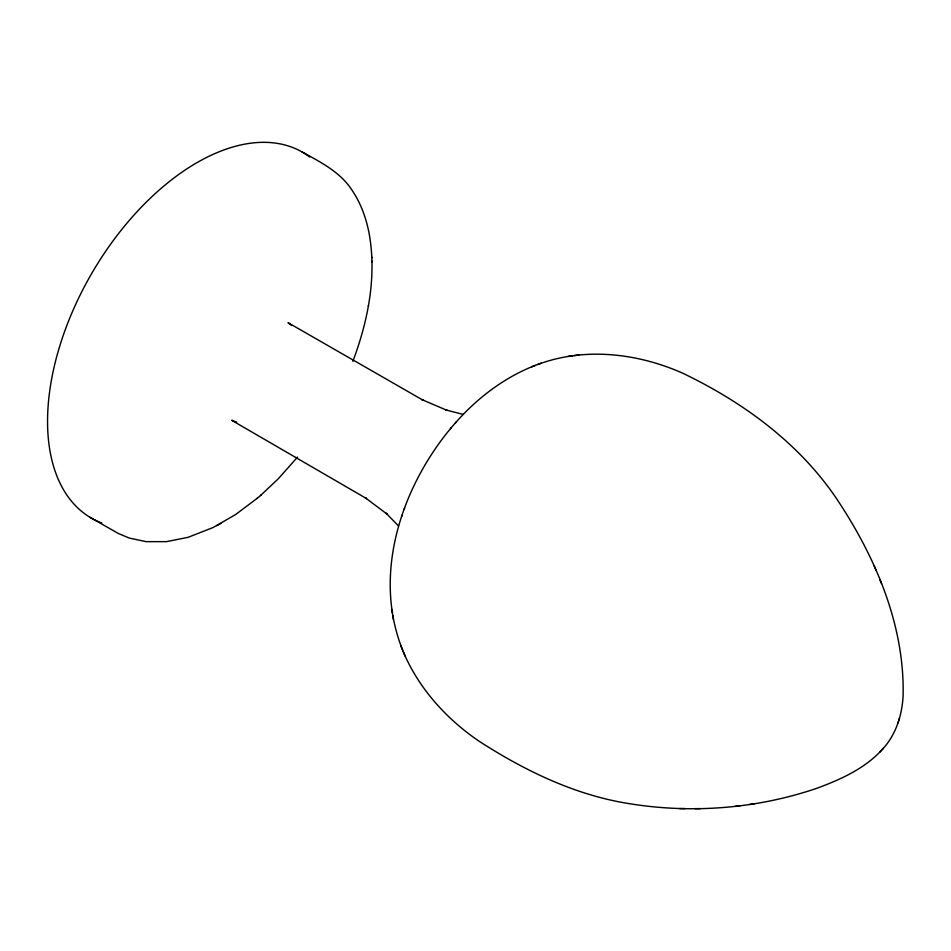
<?xml version="1.0" encoding="UTF-8"?>
<svg xmlns="http://www.w3.org/2000/svg" width="951" height="951" viewBox="0 0 951 951"><rect width="100%" height="100%" fill="white"/><g stroke="black" fill="none" stroke-linecap="round" stroke-linejoin="round"><path stroke-width="1.43" d="M352.857 361.332C368.061 320.939 376.881 276.622 369.154 233.613C366.242 218.338 360.916 203.336 352.143 190.402C340.517 172.095 320.38 162.027 302.026 151.922M368.334 306.044L368.453 305.437M882.017 749.757C895.687 735.444 902.012 715.604 903.093 696.156C904.877 625.425 875.431 556.953 836.832 499.061C799.22 443.202 743.349 402.368 683.246 373.446C638.05 353.19 584.722 346.818 537.648 364.542M451.297 427.653C401.167 487.649 372.186 574.784 402.725 650.294M897.922 723.081L898.529 721.155M898.778 720.359L899.503 718.064M401.691 516.452L402.178 515.062M404.223 509.189L404.65 507.989M297.568 457.098L278.061 479.007L260.467 495.554M455.363 422.945C478.615 396.496 507.905 374.646 541.416 363.139M450.465 428.616L456.325 421.828M400.93 645.955C415.979 685.516 445.318 718.552 480.207 741.958C526.034 771.356 576.318 795.618 630.572 803.857C692.53 813.759 757.02 808.564 816.481 788.427C840.018 779.749 864.067 769.038 881.458 750.363M879.83 752.134L883.396 748.259M89.822 517.201L118.186 533.416L129.288 538.064L146.026 541.642L166.449 541.642L188.025 537.339L213.095 527.52L235.503 514.61L257.424 498.146M256.948 498.562L260.931 495.174M216.721 525.677L221.048 523.371M531.68 366.789L535.318 365.434M568.092 356.423L572.752 355.805M574.083 355.626L578.838 354.996M735.218 806.353L740.08 805.711M749.757 804.403L754.321 803.809M679.608 808.588L685.065 808.6M694.991 808.635L700.209 808.659M463.066 414.363L445.579 409.905L447.232 410.44L421.852 399.586L423.278 400.335L288.01 322.662L291.588 325.515M236.716 422.125L231.652 420.271L366.551 498.586L365.196 497.718L387.283 514.265L385.999 513.112L398.588 526.022M874.147 565.714L876.026 570.255M879.734 579.29L881.494 583.534M403.236 651.53L405.067 655.976M391.705 609.234L392.347 613.062M392.739 615.523L393.405 619.481M371.829 257.032L371.853 257.84M371.96 261.145L371.984 261.929M101.816 523.038A211.229 121.954 -60 0 1 90.048 276.349A211.229 121.954 -60 0 1 309.788 157.034"/></g></svg>
